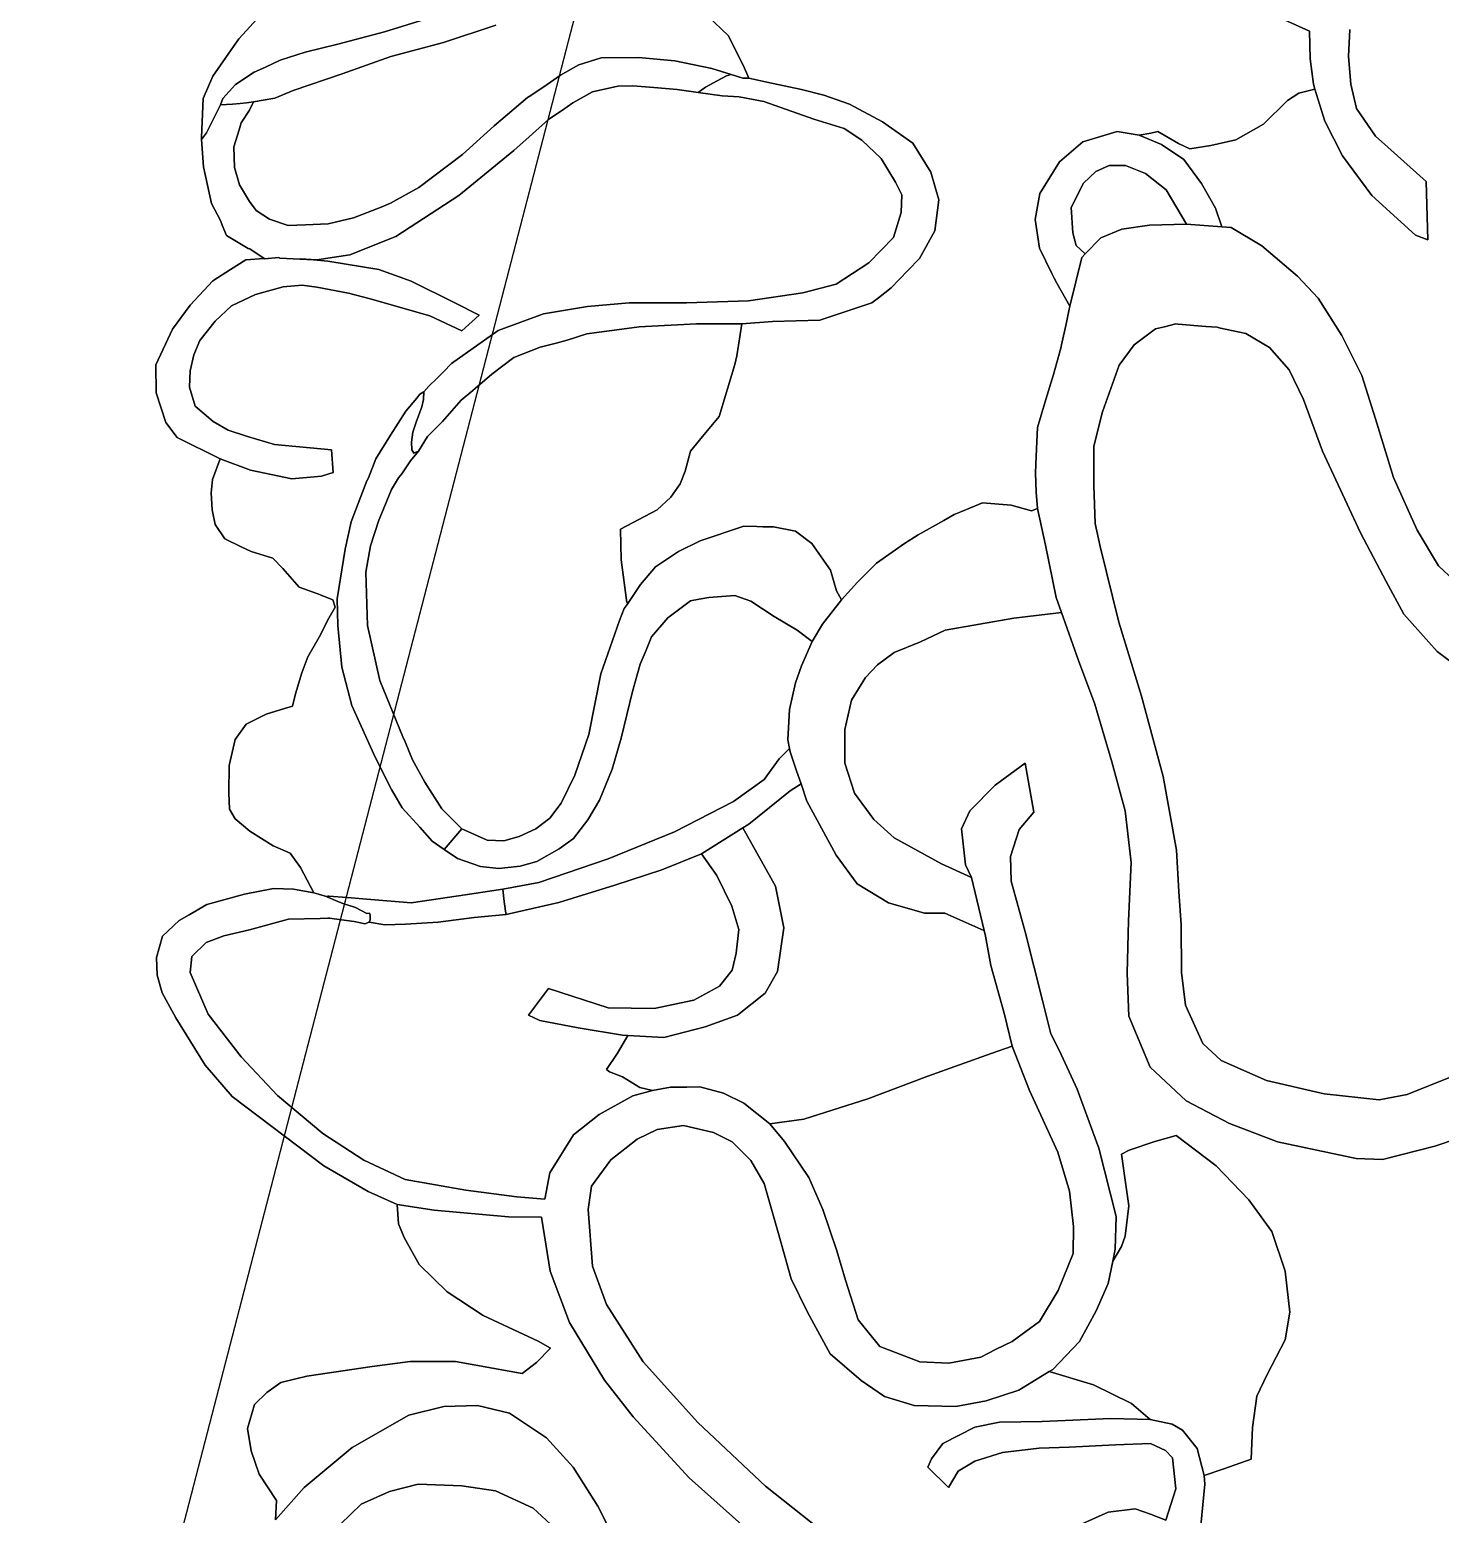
# Model space of a CAD drawing. Header units: inches. Extents: x 288635 to 1232953, y 676945 to 1655780.
# Drawn here: x 425495 to 446964, y 1004372 to 1026977 of the extents above; entities that cross this region are included whole.
import ezdxf

# ---------------------------------------------------------------- set-up
doc = ezdxf.new("R2010")
doc.units = ezdxf.units.IN
doc.header["$MEASUREMENT"] = 0
doc.layers.add('Images', color=7, linetype='Continuous')
picture_1 = doc.add_image_def('image11.jpg', size_in_pixel=(2580, 3737))

msp = doc.modelspace()

# ---------------------------------------------------------------- linework, layer by layer
at = {"color": 1}
for points in [[(435813.2452, 1027180.8626), (436125.4542, 1026889.8203), (436125.4542, 1026889.8203), (436358.288, 1026429.4444), (436439.1305, 1026237.4291), (436349.478, 1026237.4291), (436171.6776, 1026295.4103), (435876.3597, 1026388.2052), (435312.4786, 1026505.0454), (434758.7574, 1026555.8455), (434189.7963, 1026550.7655), (433854.5156, 1026444.0853), (433575.1151, 1026286.605), (433319.8916, 1026108.4868), (433096.3568, 1025960.141), (433072.9461, 1025944.6048), (432564.9451, 1025512.8039), (432082.3441, 1025074.653), (431415.5928, 1024573.002), (430983.7919, 1024338.0516), (430845.4443, 1024277.2625), (430421.6014, 1024110.9552), (430035.5206, 1024019.515), (429690.0799, 1024004.275), (429425.9194, 1023994.1149), (429146.5189, 1024090.6351), (428943.3185, 1024222.7154), (428841.7182, 1024359.8757), (428689.3179, 1024613.8762), (428613.1178, 1024878.0367), (428602.9578, 1025192.9973), (428684.8288, 1025454.542), (428715.3089, 1025561.2222), (428842.3092, 1025754.2626), (428902.5071, 1025880.3204), (429045.5096, 1025906.6629), (429223.3099, 1025937.143), (429503.7734, 1026050.8937), (430249.9372, 1026307.6014), (430991.6186, 1026566.6819), (431794.2602, 1026780.0423), (432586.7418, 1027044.2029)], [(444600.423, 1027124.4101), (444973.7973, 1026955.2747), (444980.7442, 1026535.1389), (445031.5443, 1026149.0581), (445054.8311, 1026073.0337), (444809.7315, 1026010.1319), (444637.0112, 1025898.3717), (444271.2504, 1025537.6909), (443849.6096, 1025298.9305), (443473.6888, 1025212.5703), (443153.6482, 1025161.7702), (442980.9279, 1025243.0504), (442665.9672, 1025425.9307), (442559.287, 1025400.5307), (442383.0599, 1025371.499), (442047.7792, 1025427.3791), (441524.5382, 1025269.8988), (441168.9375, 1024965.0982), (440869.2169, 1024482.4972), (440798.0967, 1024086.2565), (440864.1368, 1023649.3756), (441051.4961, 1023266.1407), (441087.6573, 1023192.1747), (441128.6963, 1023119.7407), (441327.3652, 1022769.0898), (441309.5799, 1022694.8556), (441272.0561, 1022519.7443), (441199.1083, 1022179.3213), (441187.6597, 1022125.8945), (441126.4185, 1021908.7666), (441075.8995, 1021729.6537), (441035.9163, 1021597.2093), (440944.2054, 1021293.417), (440832.059, 1020921.932), (440812.0593, 1020484.7952), (440800.3506, 1020228.8776), (440813.345, 1019933.8315), (440833.099, 1019686.5749), (440741.4859, 1019649.0257), (440434.2804, 1019739.6874), (439995.0712, 1019771.4374), (439811.3656, 1019696.5944), (439668.5087, 1019638.3935), (439566.4453, 1019596.8121), (439405.8705, 1019505.8671), (439018.0921, 1019286.2403), (438810.4838, 1019152.8101), (438810.4812, 1019152.8083), (438381.4778, 1018855.8284), (438094.4839, 1018564.1059), (437849.4595, 1018295.8217), (437775.6293, 1018433.4178), (437683.2884, 1018746.1073), (437398.8078, 1019152.5082), (437149.8873, 1019340.4685), (436814.6067, 1019406.5087), (436654.3263, 1019410.1105), (436561.419, 1019412.1983), (436362.4858, 1019416.6687), (435697.0044, 1019193.1482), (435366.8038, 1019030.5879), (435021.3631, 1018796.9074), (434792.7626, 1018527.6669), (434607.8404, 1018255.9445), (434584.3447, 1018255.9445), (434495.6176, 1018904.6793), (434485.0342, 1019370.3469), (435045.952, 1019666.6809), (435252.3274, 1019857.1812), (435395.2027, 1020063.5567), (435469.2862, 1020254.057), (435553.953, 1020560.9743), (435733.87, 1020783.2248), (435987.8705, 1021090.142), (436228.2592, 1021880.1257), (436257.7461, 1022010.8939), (436332.4503, 1022498.5416), (436799.8112, 1022534.1017), (437521.1727, 1022554.4217), (438313.6542, 1022818.5823), (438410.8931, 1022894.0262), (438608.2948, 1023047.1827), (438861.3618, 1023312.3005), (439035.0157, 1023494.2236), (439268.6962, 1023915.8644), (439329.6563, 1024388.3054), (439207.736, 1024809.9462), (438933.4155, 1025251.9071), (438472.3798, 1025575.832), (437974.1969, 1025842.8581), (437582.7601, 1025978.2117), (437240.5342, 1026069.1786), (436713.7399, 1026179.7763), (436439.1305, 1026237.4291), (436358.288, 1026429.4444), (436125.4542, 1026889.8203), (435813.2452, 1027180.8626)], [(428950.4663, 1027136.4526), (428736.015, 1026905.505), (428675.299, 1026840.1186), (428283.7149, 1026268.6175), (428135.548, 1025929.9502), (428109.0896, 1025337.2823), (428111.4347, 1025304.0605), (428140.8396, 1024887.4897), (428262.5482, 1024331.8636), (428396.9833, 1024072.1594), (428425.6145, 1024001.3349), (428489.2952, 1023843.8089), (428819.4959, 1023646.9585), (428844.4515, 1023639.4062), (429065.0466, 1023495.279), (428783.2738, 1023473.6042), (428549.5934, 1023326.2839), (428280.3528, 1023153.5635), (427934.9122, 1022782.7228), (427665.6716, 1022416.9621), (427416.7511, 1021873.401), (427421.8311, 1021446.6801), (427564.0714, 1020994.5592), (427736.7918, 1020765.9588), (428392.1131, 1020440.8381), (428278.4233, 1020130.2719), (428257.2565, 1019923.8965), (428273.1316, 1019664.6043), (428315.465, 1019442.3538), (428463.632, 1019225.3951), (428711.542, 1019103.1517), (428863.9423, 1019032.0316), (429194.1429, 1018930.4313), (429346.5432, 1018772.951), (429595.4637, 1018488.4705), (429864.7043, 1018391.9503), (430108.5448, 1018295.4301), (430144.1048, 1018183.6699), (430047.5846, 1018016.0295), (429900.2643, 1017726.4689), (429727.544, 1017426.7483), (429636.1038, 1017182.9079), (429539.5836, 1016862.8672), (429493.8635, 1016674.9068), (429371.9433, 1016639.3468), (429092.5427, 1016552.9866), (428787.7421, 1016400.5863), (428620.1018, 1016171.9858), (428528.6616, 1015775.745), (428523.5816, 1015359.1842), (428533.7416, 1015110.2637), (428620.1018, 1014962.9434), (428842.5036, 1014772.0207), (429199.7368, 1014550.1962), (429459.029, 1014439.0709), (429617.7793, 1014222.1122), (429818.8631, 1013835.8197), (429510.9639, 1013889.3565), (429206.1633, 1013899.5165), (428764.2025, 1013813.1563), (428190.1613, 1013655.676), (427921.4544, 1013500.2792), (427768.5205, 1013411.8355), (427514.52, 1013173.075), (427423.0798, 1012847.9544), (427433.2398, 1012583.7939), (427509.4399, 1012314.5533), (427717.7204, 1011933.5526), (428164.7613, 1011212.1911), (428576.2421, 1010734.6702), (429973.2449, 1009678.0281), (430643.8062, 1009286.8673), (431085.7671, 1009088.7469), (431106.0871, 1008794.1063), (431192.4473, 1008585.8259), (431421.0478, 1008174.345), (431847.7686, 1007757.7842), (432396.4097, 1007397.1035), (433234.6114, 1007005.9427), (433422.5718, 1006904.3425), (433209.2113, 1006685.9021), (432990.7709, 1006518.2617), (432792.6505, 1006553.8218), (431974.7689, 1006701.1421), (431283.8875, 1006701.1421), (430704.7663, 1006624.9419), (429714.1644, 1006477.6217), (429317.9236, 1006381.1015), (429104.5631, 1006228.7012), (428916.6028, 1006045.8208), (428809.9225, 1005680.0601), (428865.8027, 1005339.6994), (428987.7229, 1004984.0987), (429251.8834, 1004582.7779), (429236.6434, 1004288.1373)], [(431585.9798, 1027155.9631), (430895.0984, 1026942.6027), (430183.897, 1026754.6423), (429686.056, 1026632.722), (429305.0553, 1026510.8018), (429083.0792, 1026407.3608), (428913.4293, 1026328.3038), (428628.9487, 1026140.3434), (428435.9083, 1025932.063), (428400.3483, 1025835.5428), (428184.4946, 1025405.912), (428111.4347, 1025304.0605), (428109.0896, 1025337.2823), (428135.548, 1025929.9502), (428283.7149, 1026268.6175), (428675.299, 1026840.1186), (428736.015, 1026905.505), (428950.4663, 1027136.4526)], [(432586.7418, 1027044.2029), (431794.2602, 1026780.0423), (430991.6186, 1026566.6819), (430249.9372, 1026307.6014), (429503.7734, 1026050.8937), (429223.3099, 1025937.143), (429045.5096, 1025906.6629), (428902.5071, 1025880.3204), (428795.3287, 1025864.892), (428698.2983, 1025854.3452), (428582.2193, 1025844.0019), (428400.3483, 1025835.5428), (428435.9083, 1025932.063), (428628.9487, 1026140.3434), (428913.4293, 1026328.3038), (429083.0792, 1026407.3608), (429305.0553, 1026510.8018), (429686.056, 1026632.722), (430183.897, 1026754.6423), (430895.0984, 1026942.6027), (431585.9798, 1027155.9631)], [(447797.6009, 1018004.4753), (446933.9992, 1018812.197), (446613.9585, 1019355.758), (446253.2778, 1020158.3996), (445978.9572, 1021052.4814), (445770.3862, 1021710.208), (445465.0282, 1022318.9348), (445104.3475, 1022887.896), (444789.3869, 1023223.1766), (444245.8258, 1023685.4576), (443778.4649, 1023964.8581), (443637.1566, 1023976.7327), (443541.3022, 1024258.9768), (443327.9418, 1024634.8976), (443058.7012, 1025000.6583), (442718.3406, 1025229.2587), (442383.0599, 1025371.499), (442559.287, 1025400.5307), (442665.9672, 1025425.9307), (442980.9279, 1025243.0504), (443153.6482, 1025161.7702), (443473.6888, 1025212.5703), (443849.6096, 1025298.9305), (444271.2504, 1025537.6909), (444637.0112, 1025898.3717), (444809.7315, 1026010.1319), (445054.8311, 1026073.0337), (445204.2647, 1025585.177), (445473.5052, 1025056.8559), (445920.5461, 1024452.3347), (446586.0275, 1023847.8135), (446773.9878, 1023776.6933), (446748.5878, 1024665.6951), (446167.0356, 1025186.2202), (445976.6862, 1025356.5947), (445686.8657, 1025778.2173), (445600.5055, 1026149.0581), (445564.9454, 1026570.6989), (445585.2655, 1026982.1797)], [(445585.2655, 1026982.1797), (445564.9454, 1026570.6989), (445600.5055, 1026149.0581), (445686.8657, 1025778.2173), (445976.6862, 1025356.5947), (446167.0356, 1025186.2202), (446748.5878, 1024665.6951), (446773.9878, 1023776.6933), (446586.0275, 1023847.8135), (445920.5461, 1024452.3347), (445473.5052, 1025056.8559), (445204.2647, 1025585.177), (445054.8311, 1026073.0337), (445031.5443, 1026149.0581), (444980.7442, 1026535.1389), (444973.7973, 1026955.2747), (444600.423, 1027124.4101)], [(447975.5071, 1010349.6409), (446878.2249, 1009978.8001), (446085.7433, 1009775.5997), (445684.4225, 1009790.8397), (444485.5401, 1010044.8403), (443754.0186, 1010324.2408), (443093.6173, 1010669.6815), (442550.0562, 1011182.7625), (442224.9356, 1011954.9241), (442199.5355, 1012610.2454), (442219.8556, 1013407.807), (442260.4956, 1014296.8088), (442169.0555, 1015084.2103), (441965.8551, 1015830.9718), (441706.7745, 1016709.8136), (441457.854, 1017370.2149), (441198.6593, 1018101.3762), (441117.4934, 1018330.3368), (440954.933, 1019127.8984), (440833.099, 1019686.5749), (440813.345, 1019933.8315), (440800.3506, 1020228.8776), (440812.0593, 1020484.7952), (440832.059, 1020921.932), (440944.2054, 1021293.417), (441035.9163, 1021597.2093), (441075.8995, 1021729.6537), (441126.4185, 1021908.7666), (441187.6597, 1022125.8945), (441199.1083, 1022179.3213), (441272.0561, 1022519.7443), (441309.5799, 1022694.8556), (441327.3652, 1022769.0898), (441507.7003, 1023507.6572), (441560.8309, 1023562.652), (441797.2609, 1023807.3778), (442117.3015, 1023939.4581), (442538.9424, 1024000.4182), (443099.4936, 1024013.8714), (443637.1566, 1023976.7327), (443778.4649, 1023964.8581), (444245.8258, 1023685.4576), (444789.3869, 1023223.1766), (445104.3475, 1022887.896), (445104.3475, 1022887.896), (445465.0282, 1022318.9348), (445770.3862, 1021710.208), (445978.9572, 1021052.4814), (446253.2778, 1020158.3996), (446613.9585, 1019355.758), (446933.9992, 1018812.197), (447797.6009, 1018004.4753)], [(447457.2402, 1017105.3135), (446913.6791, 1017511.7144), (446410.7581, 1018075.5955), (446141.5176, 1018573.4365), (445750.3568, 1019315.118), (445171.2356, 1020559.7204), (444883.4641, 1021346.6875), (444662.3866, 1021800.7738), (444362.666, 1022136.0545), (444001.9853, 1022349.4149), (443619.1737, 1022434.9846), (443570.1845, 1022445.9351), (443395.1208, 1022458.2926), (442973.0996, 1022493.3674), (442940.2632, 1022496.7352), (442768.6241, 1022454.5288), (442630.3826, 1022420.535), (442305.2619, 1022176.6946), (442076.6615, 1021866.8139), (441822.661, 1021160.6925), (441690.5807, 1020637.4515), (441690.2898, 1020416.7266), (441689.7902, 1020037.7047), (441711.8545, 1019458.0991), (441788.0547, 1019107.5784), (442072.5353, 1017954.4161), (442417.976, 1016831.7338), (442748.1766, 1015607.4514), (442946.297, 1014484.7691), (442981.8571, 1013854.8479), (443017.4172, 1013346.8469), (443022.4972, 1012620.4054), (443083.4573, 1012122.5644), (443347.6178, 1011538.3632), (443627.0184, 1011284.3627), (444317.8998, 1010979.5621), (445196.7415, 1010776.3617), (446034.9432, 1010684.9215), (446461.664, 1010766.2017), (447101.7453, 1011025.2822)], [(447101.7453, 1011025.2822), (446461.664, 1010766.2017), (446034.9432, 1010684.9215), (445196.7415, 1010776.3617), (444317.8998, 1010979.5621), (443627.0184, 1011284.3627), (443347.6178, 1011538.3632), (443083.4573, 1012122.5644), (443022.4972, 1012620.4054), (443017.4172, 1013346.8469), (442981.8571, 1013854.8479), (442946.297, 1014484.7691), (442748.1766, 1015607.4514), (442417.976, 1016831.7338), (442072.5353, 1017954.4161), (441788.0547, 1019107.5784), (441711.8545, 1019458.0991), (441689.7902, 1020037.7047), (441690.2898, 1020416.7266), (441690.5807, 1020637.4515), (441822.661, 1021160.6925), (442076.6615, 1021866.8139), (442305.2619, 1022176.6946), (442630.3826, 1022420.535), (442768.6241, 1022454.5288), (442940.2632, 1022496.7352), (442973.0996, 1022493.3674), (443395.1208, 1022458.2926), (443570.1845, 1022445.9351), (443619.1737, 1022434.9846), (444001.9853, 1022349.4149), (444362.666, 1022136.0545), (444662.3866, 1021800.7738), (444883.4641, 1021346.6875), (445171.2356, 1020559.7204), (445750.3568, 1019315.118), (446141.5176, 1018573.4365), (446410.7581, 1018075.5955), (446913.6791, 1017511.7144), (447457.2402, 1017105.3135)], [(443321.4134, 1004199.6719), (443382.3735, 1004829.5931), (443370.7996, 1004964.327), (443670.5202, 1005065.9272), (444087.081, 1005213.2475), (444107.401, 1005695.8485), (444173.4412, 1006173.3694), (444330.9215, 1006498.4901), (444600.162, 1007026.8111), (444671.2822, 1007448.452), (444600.162, 1008073.2932), (444402.0416, 1008677.8144), (444051.5209, 1009160.4154), (443553.6799, 1009678.5764), (442944.0787, 1010140.8573), (442618.9581, 1010049.4172), (442226.4167, 1009916.0293), (442110.9571, 1009856.3768), (442176.9972, 1009389.0158), (442222.7173, 1009068.9752), (442166.8372, 1008606.6943), (442110.9571, 1008449.214), (441977.7164, 1008224.993), (442014.9348, 1008407.5404), (442030.1748, 1008905.3814), (441766.0143, 1009946.7835), (441435.8136, 1010845.9453), (441161.4931, 1011440.3065), (441034.4928, 1011689.227), (440907.4926, 1012197.228), (440643.3321, 1013238.6301), (440429.9716, 1014010.7916), (440419.8116, 1014386.7124), (440551.8919, 1014798.1932), (440775.4123, 1015062.3537), (440643.3321, 1015809.1152), (440191.2112, 1015473.8346), (439805.1304, 1015082.6738), (439678.1301, 1014808.3532), (439739.0903, 1014259.7121), (439826.8359, 1014067.5952), (439369.635, 1014277.1456), (438652.0835, 1014670.8464), (438340.9329, 1014950.247), (438048.8323, 1015350.2978), (437902.782, 1015807.4987), (437902.782, 1016321.8497), (438004.3822, 1016766.3506), (438213.9326, 1017115.6013), (438398.083, 1017306.1017), (438652.0835, 1017496.6021), (439052.1343, 1017655.3524), (439426.7851, 1017833.1527), (440474.5372, 1018017.3031), (441198.6593, 1018101.3762), (441457.854, 1017370.2149), (441706.7745, 1016709.8136), (441965.8551, 1015830.9718), (441965.8551, 1015830.9718), (442169.0555, 1015084.2103), (442260.4956, 1014296.8088), (442219.8556, 1013407.807), (442199.5355, 1012610.2454), (442224.9356, 1011954.9241), (442550.0562, 1011182.7625), (443093.6173, 1010669.6815), (443754.0186, 1010324.2408), (444485.5401, 1010044.8403), (445684.4225, 1009790.8397), (446085.7433, 1009775.5997), (446878.2249, 1009978.8001), (447975.5071, 1010349.6409)], [(436381.2035, 1004170.812), (435532.8418, 1004927.7335), (434679.8647, 1005855.9998), (434242.5193, 1006416.1765), (433709.1182, 1007295.0182), (433414.4776, 1008072.2598), (433282.3973, 1008895.2214), (432782.3271, 1008900.9268), (431652.0249, 1009002.527), (431085.7671, 1009088.7469), (430643.8062, 1009286.8673), (429973.2449, 1009678.0281), (428576.2421, 1010734.6702), (428164.7613, 1011212.1911), (427717.7204, 1011933.5526), (427509.4399, 1012314.5533), (427433.2398, 1012583.7939), (427423.0798, 1012847.9544), (427514.52, 1013173.075), (427768.5205, 1013411.8355), (427921.4544, 1013500.2792), (428190.1613, 1013655.676), (428764.2025, 1013813.1563), (429206.1633, 1013899.5165), (429510.9639, 1013889.3565), (429818.8631, 1013835.8197), (429889.0718, 1013814.8084), (430013.5729, 1013777.549), (430024.3893, 1013772.9134), (430029.3325, 1013770.7949), (430066.7455, 1013754.7607), (430158.506, 1013715.4348), (430274.9453, 1013665.5323), (430424.2268, 1013622.4065), (430454.9216, 1013613.5391), (430623.4751, 1013519.5913), (430668.3693, 1013524.3851), (430675.2972, 1013492.4577), (430676.9906, 1013458.5909), (430676.9906, 1013424.7242), (430661.7505, 1013387.4708), (430595.7104, 1013363.7641), (430529.6703, 1013379.0041), (430433.1642, 1013396.566), (430315.0429, 1013412.6213), (430094.1566, 1013442.6447), (430058.1717, 1013447.5359), (430031.8931, 1013446.9996), (429917.4116, 1013444.6632), (429435.8704, 1013434.8358), (428838.9692, 1013269.7355), (428451.6185, 1013180.8353), (428178.5679, 1013079.2351), (427962.6675, 1012863.3347), (427937.2674, 1012622.0342), (428210.318, 1011987.0329), (428711.969, 1011339.3316), (429264.4201, 1010748.7805), (429956.5715, 1010170.9293), (430578.8727, 1009764.5285), (431207.524, 1009472.4279), (432134.6258, 1009307.3276), (432909.3274, 1009205.7274), (433334.075, 1009170.1467), (433409.3976, 1009570.8628), (433770.0783, 1010149.9839), (434161.2391, 1010459.8645), (434674.3201, 1010744.3451), (434972.237, 1010823.2467), (435247.4043, 1010874.0468), (435497.1714, 1010874.0468), (435696.1385, 1010882.5135), (436051.7392, 1010785.1466), (436365.0065, 1010632.7463), (436758.7073, 1010319.479), (436980.6447, 1010048.3837), (437351.4855, 1009499.7426), (437564.8459, 1009012.0616), (437778.2063, 1008382.1404), (437910.2866, 1007935.0995), (438103.327, 1007335.6583), (438433.5276, 1006929.2575), (439043.1289, 1006695.577), (439485.0897, 1006675.257), (439972.7707, 1006766.6972), (440206.3071, 1006884.7209), (440445.2117, 1007005.4576), (440861.7725, 1007310.2582), (441146.2531, 1007777.6192), (441374.8535, 1008341.5003), (441379.9335, 1008752.9811), (441318.9734, 1009291.4622), (441141.1731, 1009885.8234), (440709.3722, 1010825.6253), (440445.948, 1011500.5814), (440324.6904, 1012000.5959), (440124.214, 1012728.2505), (440040.1101, 1013174.0818), (440023.6863, 1013261.1436), (439826.8359, 1014067.5952), (439739.0903, 1014259.7121), (439678.1301, 1014808.3532), (439805.1304, 1015082.6738), (440191.2112, 1015473.8346), (440643.3321, 1015809.1152), (440775.4123, 1015062.3537), (440551.8919, 1014798.1932), (440419.8116, 1014386.7124), (440429.9716, 1014010.7916), (440643.3321, 1013238.6301), (440907.4926, 1012197.228), (441034.4928, 1011689.227), (441161.4931, 1011440.3065), (441435.8136, 1010845.9453), (441766.0143, 1009946.7835), (442030.1748, 1008905.3814), (442014.9348, 1008407.5404), (441977.7164, 1008224.993), (441908.2546, 1007884.2994), (441725.3742, 1007472.8186), (441471.3737, 1007005.4576), (441471.3737, 1007005.4576), (441064.9729, 1006578.7368), (441012.6991, 1006546.9625), (440546.8119, 1006263.7762), (440054.0509, 1006101.2158), (439591.77, 1006014.8557), (438956.7687, 1006030.0957), (438504.6478, 1006167.256), (438149.0471, 1006411.0964), (437676.6061, 1006817.4973), (437331.1654, 1007452.4985), (437086.1514, 1007957.2749), (436884.1293, 1008662.9768), (436670.7641, 1009408.3024), (436472.6437, 1009758.8231), (436188.1631, 1010043.3037), (435903.6826, 1010185.544), (435446.4817, 1010292.2242), (435045.1609, 1010231.2641), (434739.7253, 1010082.0388), (434341.7911, 1009768.7715), (434045.4572, 1009370.8374), (433994.6571, 1009015.2367), (434062.3906, 1008151.6349), (434274.0577, 1007567.4338), (434832.8588, 1006695.3653), (435662.5938, 1005772.4968), (436695.5292, 1004798.8282), (437796.198, 1003926.7598)], [(437796.198, 1003926.7598), (436695.5292, 1004798.8282), (435662.5938, 1005772.4968), (434832.8588, 1006695.3653), (434274.0577, 1007567.4338), (434062.3906, 1008151.6349), (433994.6571, 1009015.2367), (434045.4572, 1009370.8374), (434341.7911, 1009768.7715), (434739.7253, 1010082.0388), (435045.1609, 1010231.2641), (435446.4817, 1010292.2242), (435903.6826, 1010185.544), (436188.1631, 1010043.3037), (436472.6437, 1009758.8231), (436670.7641, 1009408.3024), (436884.1293, 1008662.9768), (437086.1514, 1007957.2749), (437331.1654, 1007452.4985), (437676.6061, 1006817.4973), (438149.0471, 1006411.0964), (438504.6478, 1006167.256), (438956.7687, 1006030.0957), (439591.77, 1006014.8557), (440054.0509, 1006101.2158), (440546.8119, 1006263.7762), (441012.6991, 1006546.9625), (441684.2362, 1006346.0898), (442263.3574, 1006061.6092), (442547.8379, 1005817.7687), (441949.8107, 1005830.3551), (440903.3286, 1005784.635), (440253.0873, 1005774.475), (439877.1665, 1005698.2749), (439394.5656, 1005449.3544), (439221.8452, 1005215.6739), (439165.9651, 1005088.6736), (439480.9257, 1004778.793), (439628.246, 1005027.7135), (439877.1665, 1005180.1138), (440298.8074, 1005312.1941), (440857.6085, 1005378.2342), (441314.8094, 1005393.4743), (442020.9308, 1005429.0343), (442554.3319, 1005449.3544), (442782.9323, 1005342.6742), (442889.6125, 1005230.9139), (442940.4126, 1004758.473), (442788.0123, 1004280.952), (442554.3319, 1004372.3922), (442320.6514, 1004453.6724), (441909.1706, 1004402.8723), (441182.7291, 1004077.7516)], [(434441.7748, 1003908.4254), (434142.0542, 1004497.7066), (433766.1334, 1005092.0678), (433359.7326, 1005539.1087), (432795.8515, 1005909.9494), (432308.1705, 1006026.7897), (431800.1695, 1006011.5496), (431266.7684, 1005879.4694), (430403.1667, 1005391.7884), (429671.6453, 1004782.1872), (429236.6434, 1004288.1373), (429251.8834, 1004582.7779), (428987.7229, 1004984.0987), (428865.8027, 1005339.6994), (428809.9225, 1005680.0601), (428916.6028, 1006045.8208), (429104.5631, 1006228.7012), (429317.9236, 1006381.1015), (429714.1644, 1006477.6217), (430704.7663, 1006624.9419), (431283.8875, 1006701.1421), (431974.7689, 1006701.1421), (432792.6505, 1006553.8218), (432990.7709, 1006518.2617), (433209.2113, 1006685.9021), (433422.5718, 1006904.3425), (433234.6114, 1007005.9427), (432396.4097, 1007397.1035), (431847.7686, 1007757.7842), (431421.0478, 1008174.345), (431192.4473, 1008585.8259), (431106.0871, 1008794.1063), (431085.7671, 1009088.7469), (431652.0249, 1009002.527), (432782.3271, 1008900.9268), (433282.3973, 1008895.2214), (433414.4776, 1008072.2598), (433709.1182, 1007295.0182), (434242.5193, 1006416.1765), (434679.8647, 1005855.9998), (435532.8418, 1004927.7335), (436381.2035, 1004170.812)], [(429236.6434, 1004288.1373), (429671.6453, 1004782.1872), (430403.1667, 1005391.7884), (431266.7684, 1005879.4694), (431800.1695, 1006011.5496), (432308.1705, 1006026.7897), (432795.8515, 1005909.9494), (433359.7326, 1005539.1087), (433766.1334, 1005092.0678), (433766.1334, 1005092.0678), (434142.0542, 1004497.7066), (434441.7748, 1003908.4254)], [(441182.7291, 1004077.7516), (441909.1706, 1004402.8723), (442320.6514, 1004453.6724), (442554.3319, 1004372.3922), (442788.0123, 1004280.952), (442940.4126, 1004758.473), (442889.6125, 1005230.9139), (442782.9323, 1005342.6742), (442554.3319, 1005449.3544), (442020.9308, 1005429.0343), (441314.8094, 1005393.4743), (440857.6085, 1005378.2342), (440298.8074, 1005312.1941), (439877.1665, 1005180.1138), (439628.246, 1005027.7135), (439480.9257, 1004778.793), (439165.9651, 1005088.6736), (439221.8452, 1005215.6739), (439394.5656, 1005449.3544), (439877.1665, 1005698.2749), (440253.0873, 1005774.475), (440903.3286, 1005784.635), (441949.8107, 1005830.3551), (442547.8379, 1005817.7687), (442883.1186, 1005746.6486), (443040.5989, 1005655.2084), (443040.5989, 1005655.2084), (443264.4916, 1005373.4645), (443370.7996, 1004964.327), (443382.3735, 1004829.5931), (443321.4134, 1004199.6719)], [(433420.6928, 1004223.3861), (433156.5322, 1004467.2266), (432582.4911, 1004731.3871), (432069.4101, 1004807.5872), (431409.0087, 1004832.9873), (430972.1279, 1004721.2271), (430540.327, 1004528.1867), (430225.3664, 1004223.3861)], [(430225.3664, 1004223.3861), (430540.327, 1004528.1867), (430972.1279, 1004721.2271), (431409.0087, 1004832.9873), (432069.4101, 1004807.5872), (432582.4911, 1004731.3871), (433156.5322, 1004467.2266), (433420.6928, 1004223.3861)]]:
    msp.add_lwpolyline(points, dxfattribs=at)
for points in [[(435958.3172, 1026198.8902), (435780.5168, 1026102.37), (435668.7566, 1026021.0898), (435348.0386, 1026068.1646), (434992.4379, 1026098.6446), (434672.3973, 1026124.0447), (434443.7968, 1026118.9647), (434062.7961, 1026032.6045), (433763.0755, 1025864.9642), (433586.795, 1025742.4464), (433396.7968, 1025614.4041), (433096.3568, 1025346.1541), (432863.3957, 1025138.1532), (432025.194, 1024452.3518), (431066.3421, 1023830.0505), (430367.8407, 1023550.65), (429866.1897, 1023474.4498), (429610.7542, 1023488.9632), (429812.7256, 1023471.8952), (429605.4625, 1023483.6715), (429302.0969, 1023500.9082), (429281.7551, 1023507.0643), (429071.7353, 1023490.9089), (429065.0466, 1023495.279), (428844.4515, 1023639.4062), (428819.4959, 1023646.9585), (428489.2952, 1023843.8089), (428425.6145, 1024001.3349), (428396.9833, 1024072.1594), (428262.5482, 1024331.8636), (428140.8396, 1024887.4897), (428111.4347, 1025304.0605), (428184.4946, 1025405.912), (428400.3483, 1025835.5428), (428582.2193, 1025844.0019), (428698.2983, 1025854.3452), (428795.3287, 1025864.892), (428902.5071, 1025880.3204), (428842.3092, 1025754.2626), (428715.3089, 1025561.2222), (428684.8288, 1025454.542), (428602.9578, 1025192.9973), (428613.1178, 1024878.0367), (428689.3179, 1024613.8762), (428841.7182, 1024359.8757), (428943.3185, 1024222.7154), (429146.5189, 1024090.6351), (429425.9194, 1023994.1149), (429690.0799, 1024004.275), (430035.5206, 1024019.515), (430421.6014, 1024110.9552), (430845.4443, 1024277.2625), (430983.7919, 1024338.0516), (431415.5928, 1024573.002), (432082.3441, 1025074.653), (432564.9451, 1025512.8039), (433072.9461, 1025944.6048), (433096.3568, 1025960.141), (433319.8916, 1026108.4868), (433575.1151, 1026286.605), (433854.5156, 1026444.0853), (434189.7963, 1026550.7655), (434758.7574, 1026555.8455), (435312.4786, 1026505.0454), (435876.3597, 1026388.2052), (436171.6776, 1026295.4103), (436100.5575, 1026275.0903), (435958.3172, 1026198.8902)], [(436171.6776, 1026295.4103), (436349.478, 1026237.4291), (436439.1305, 1026237.4291), (436713.7399, 1026179.7763), (437240.5342, 1026069.1786), (437582.7601, 1025978.2117), (437974.1969, 1025842.8581), (438472.3798, 1025575.832), (438933.4155, 1025251.9071), (439207.736, 1024809.9462), (439329.6563, 1024388.3054), (439268.6962, 1023915.8644), (439035.0157, 1023494.2236), (438861.3618, 1023312.3005), (438608.2948, 1023047.1827), (438410.8931, 1022894.0262), (438313.6542, 1022818.5823), (437521.1727, 1022554.4217), (436799.8112, 1022534.1017), (436332.4503, 1022498.5416), (435641.5689, 1022498.5416), (434772.8872, 1022452.8215), (433975.3256, 1022346.1413), (433675.605, 1022249.6211), (433507.6512, 1022206.0775), (433264.1241, 1022142.9409), (432862.8033, 1021985.4606), (432527.5227, 1021731.4601), (432236.5596, 1021484.774), (432060.1617, 1021335.2193), (431776.6266, 1021012.0502), (431549.6472, 1020783.3904), (431412.0636, 1020561.1399), (431340.626, 1020529.3899), (431308.8759, 1020582.3066), (431306.2301, 1020698.7235), (431327.3968, 1020846.8905), (431377.6677, 1021002.995), (431464.9804, 1021235.8288), (431488.793, 1021344.3082), (431494.0846, 1021463.3709), (431568.1681, 1021550.6836), (431698.7118, 1021671.3256), (431793.2278, 1021769.6222), (431912.8414, 1021894.0204), (432624.0429, 1022396.9414), (433314.9242, 1022650.9419), (433985.4856, 1022762.7021), (434620.4869, 1022818.5823), (435489.1686, 1022818.5823), (436434.0505, 1022849.0623), (437262.851, 1022972.5347), (437770.0932, 1023103.0628), (438267.9342, 1023428.1835), (438643.8549, 1023814.2642), (438760.6951, 1024195.265), (438770.8552, 1024464.5055), (438674.335, 1024657.5459), (438455.8945, 1025018.2267), (438161.2539, 1025297.6272), (437892.0134, 1025470.3476), (437429.7325, 1025612.5878), (436667.731, 1025881.8284), (436292.7534, 1025957.4052), (436034.5173, 1025970.2897), (435668.7566, 1026021.0898), (435780.5168, 1026102.37), (435958.3172, 1026198.8902), (436100.5575, 1026275.0903), (436171.6776, 1026295.4103)], [(438643.8549, 1023814.2642), (438267.9342, 1023428.1835), (437770.0932, 1023103.0628), (437262.851, 1022972.5347), (436434.0505, 1022849.0623), (435489.1686, 1022818.5823), (434620.4869, 1022818.5823), (433985.4856, 1022762.7021), (433314.9242, 1022650.9419), (432624.0429, 1022396.9414), (431912.8414, 1021894.0204), (431793.2278, 1021769.6222), (431698.7118, 1021671.3256), (431568.1681, 1021550.6836), (431494.0846, 1021463.3709), (431433.2303, 1021426.3292), (431385.6052, 1021368.1207), (431218.9174, 1021169.6828), (430986.0836, 1020804.5571), (430763.8332, 1020444.723), (430649.9247, 1020151.3772), (430626.3656, 1020108.5727), (430532.7319, 1019867.0964), (430385.0651, 1019486.2714), (430296.1649, 1019067.1706), (430175.5147, 1018311.5191), (430181.8647, 1017905.1183), (430245.3648, 1017270.117), (430397.7651, 1016685.9158), (430754.6572, 1015901.8347), (431000.4417, 1015408.1046), (431163.002, 1015128.7041), (431432.2426, 1014834.0635), (431620.2029, 1014620.703), (431803.0833, 1014493.7028), (432006.2837, 1014356.5425), (432356.8044, 1014234.6223), (432636.205, 1014204.1422), (432961.3256, 1014239.7023), (433215.3261, 1014310.8224), (433550.6068, 1014503.8628), (433769.0472, 1014661.3431), (433987.4877, 1014945.8237), (434165.288, 1015245.5443), (434358.3284, 1015717.9852), (434495.4887, 1016190.4262), (434668.209, 1016901.6276), (434785.0493, 1017318.1884), (434876.4895, 1017531.5489), (434960.403, 1017735.1853), (435209.3235, 1018019.6659), (435549.6841, 1018278.7464), (435684.2504, 1018304.4723), (435828.6025, 1018332.069), (436225.3255, 1018360.0266), (436469.166, 1018273.6664), (436824.4654, 1018043.5667), (437173.8182, 1017833.5408), (437402.4187, 1017660.8204), (437241.9574, 1017291.285), (437148.8238, 1017033.0511), (437057.807, 1016626.6503), (437034.5236, 1016163.0994), (437057.4561, 1016031.62), (436899.48, 1015874.1738), (436671.9379, 1015561.9649), (436206.2703, 1015223.2975), (435306.6852, 1014762.9216), (434301.2665, 1014350.1708), (433242.931, 1013990.3367), (432693.5584, 1013890.4508), (432693.2418, 1013893.0744), (432019.7746, 1013791.5931), (431302.589, 1013683.524), (430686.6378, 1013734.3241), (430324.1495, 1013761.6817), (430045.0138, 1013782.7486), (430034.0518, 1013786.2516), (430026.4318, 1013784.6641), (430024.8443, 1013781.1716), (430024.3893, 1013772.9134), (430013.5729, 1013777.549), (429889.0718, 1013814.8084), (429818.8631, 1013835.8197), (429617.7793, 1014222.1122), (429459.029, 1014439.0709), (429199.7368, 1014550.1962), (428842.5036, 1014772.0207), (428620.1018, 1014962.9434), (428533.7416, 1015110.2637), (428523.5816, 1015359.1842), (428528.6616, 1015775.745), (428620.1018, 1016171.9858), (428787.7421, 1016400.5863), (429092.5427, 1016552.9866), (429371.9433, 1016639.3468), (429493.8635, 1016674.9068), (429539.5836, 1016862.8672), (429636.1038, 1017182.9079), (429727.544, 1017426.7483), (429900.2643, 1017726.4689), (430047.5846, 1018016.0295), (430144.1048, 1018183.6699), (430108.5448, 1018295.4301), (429864.7043, 1018391.9503), (429595.4637, 1018488.4705), (429346.5432, 1018772.951), (429194.1429, 1018930.4313), (428863.9423, 1019032.0316), (428711.542, 1019103.1517), (428463.632, 1019225.3951), (428315.465, 1019442.3538), (428273.1316, 1019664.6043), (428257.2565, 1019923.8965), (428278.4233, 1020130.2719), (428392.1131, 1020440.8381), (428854.394, 1020268.1178), (429484.3152, 1020141.1175), (429936.4362, 1020176.6776), (430114.2365, 1020232.5577), (430088.8365, 1020577.9984), (429220.1547, 1020659.2786), (428811.436, 1020785.7167), (428514.0333, 1020877.719), (428285.4329, 1021009.7993), (428011.1123, 1021243.4797), (427924.7521, 1021533.0403), (427934.9122, 1021781.9608), (427990.7923, 1022025.8013), (428082.2324, 1022244.2417), (428315.9129, 1022538.8823), (428564.8334, 1022772.5628), (428930.5941, 1022945.2831), (429352.235, 1023062.1234), (429641.7956, 1023087.5234), (429865.316, 1023057.0433), (430347.917, 1022965.6032), (430678.1176, 1022879.243), (431582.3594, 1022620.1625), (432072.3315, 1022390.9667), (432334.2009, 1022630.3225), (431963.3602, 1022818.2829), (431302.9589, 1023148.4835), (430810.1979, 1023326.2839), (430032.9563, 1023453.2841), (429812.7256, 1023471.8952), (429610.7542, 1023488.9632), (429866.1897, 1023474.4498), (430367.8407, 1023550.65), (431066.3421, 1023830.0505), (432025.194, 1024452.3518), (432863.3957, 1025138.1532), (433096.3568, 1025346.1541), (433396.7968, 1025614.4041), (433586.795, 1025742.4464), (433763.0755, 1025864.9642), (434062.7961, 1026032.6045), (434443.7968, 1026118.9647), (434672.3973, 1026124.0447), (434992.4379, 1026098.6446), (435348.0386, 1026068.1646), (435668.7566, 1026021.0898), (436034.5173, 1025970.2897), (436292.7534, 1025957.4052), (436667.731, 1025881.8284), (437429.7325, 1025612.5878), (437892.0134, 1025470.3476), (438161.2539, 1025297.6272), (438455.8945, 1025018.2267), (438674.335, 1024657.5459), (438770.8552, 1024464.5055), (438760.6951, 1024195.265), (438643.8549, 1023814.2642)], [(443058.7012, 1025000.6583), (443327.9418, 1024634.8976), (443541.3022, 1024258.9768), (443637.1566, 1023976.7327), (443099.4936, 1024013.8714), (442789.4607, 1024538.3774), (442474.5001, 1024787.2979), (442174.7795, 1024909.2181), (441925.859, 1024909.2181), (441722.6586, 1024817.7779), (441534.6982, 1024639.9776), (441346.7378, 1024269.1368), (441372.1379, 1023883.056), (441422.938, 1023690.0157), (441560.8309, 1023562.652), (441507.7003, 1023507.6572), (441327.3652, 1022769.0898), (441128.6963, 1023119.7407), (441087.6573, 1023192.1747), (441051.4961, 1023266.1407), (440864.1368, 1023649.3756), (440798.0967, 1024086.2565), (440869.2169, 1024482.4972), (441168.9375, 1024965.0982), (441524.5382, 1025269.8988), (442047.7792, 1025427.3791), (442383.0599, 1025371.499), (442718.3406, 1025229.2587), (443058.7012, 1025000.6583)], [(441797.2609, 1023807.3778), (441560.8309, 1023562.652), (441422.938, 1023690.0157), (441372.1379, 1023883.056), (441346.7378, 1024269.1368), (441534.6982, 1024639.9776), (441722.6586, 1024817.7779), (441925.859, 1024909.2181), (442174.7795, 1024909.2181), (442474.5001, 1024787.2979), (442789.4607, 1024538.3774), (443099.4936, 1024013.8714), (442538.9424, 1024000.4182), (442117.3015, 1023939.4581), (441797.2609, 1023807.3778)], [(429302.0969, 1023500.9082), (429605.4625, 1023483.6715), (429812.7256, 1023471.8952), (430032.9563, 1023453.2841), (430810.1979, 1023326.2839), (431302.9589, 1023148.4835), (431963.3602, 1022818.2829), (432334.2009, 1022630.3225), (432072.3315, 1022390.9667), (431582.3594, 1022620.1625), (430678.1176, 1022879.243), (430347.917, 1022965.6032), (429865.316, 1023057.0433), (429641.7956, 1023087.5234), (429352.235, 1023062.1234), (428930.5941, 1022945.2831), (428564.8334, 1022772.5628), (428315.9129, 1022538.8823), (428082.2324, 1022244.2417), (427990.7923, 1022025.8013), (427934.9122, 1021781.9608), (427924.7521, 1021533.0403), (428011.1123, 1021243.4797), (428285.4329, 1021009.7993), (428514.0333, 1020877.719), (428811.436, 1020785.7167), (429220.1547, 1020659.2786), (430088.8365, 1020577.9984), (430114.2365, 1020232.5577), (429936.4362, 1020176.6776), (429484.3152, 1020141.1175), (428854.394, 1020268.1178), (428392.1131, 1020440.8381), (427736.7918, 1020765.9588), (427564.0714, 1020994.5592), (427421.8311, 1021446.6801), (427416.7511, 1021873.401), (427665.6716, 1022416.9621), (427934.9122, 1022782.7228), (428280.3528, 1023153.5635), (428549.5934, 1023326.2839), (428783.2738, 1023473.6042), (429065.0466, 1023495.279), (429071.7353, 1023490.9089), (429281.7551, 1023507.0643), (429302.0969, 1023500.9082)], [(434495.6176, 1018904.6793), (434584.3447, 1018255.9445), (434607.8404, 1018255.9445), (434588.2764, 1018227.1974), (434543.8421, 1018161.9062), (434469.8291, 1017982.8979), (434185.6081, 1017170.8681), (434002.7277, 1016246.3063), (433789.3673, 1015626.5451), (433581.0869, 1015199.8242), (433413.4465, 1014971.2237), (433200.0861, 1014808.6634), (432946.0856, 1014691.8232), (432712.4051, 1014625.7831), (432458.4046, 1014635.9431), (432072.3238, 1014808.6634), (431767.5232, 1015113.464), (431508.4427, 1015519.8648), (431320.4823, 1015860.2255), (431207.9872, 1016135.4486), (431171.4083, 1016208.6065), (430822.1576, 1017065.8583), (430638.0073, 1017904.0599), (430612.6072, 1018716.8616), (430682.4574, 1019116.9124), (430809.4576, 1019510.6132), (430847.9466, 1019604.2697), (430999.958, 1019974.1641), (431108.6119, 1020151.5582), (431160.709, 1020217.1809), (431290.3551, 1020410.3271), (431412.0636, 1020561.1399), (431549.6472, 1020783.3904), (431776.6266, 1021012.0502), (432060.1617, 1021335.2193), (432236.5596, 1021484.774), (432527.5227, 1021731.4601), (432862.8033, 1021985.4606), (433264.1241, 1022142.9409), (433507.6512, 1022206.0775), (433675.605, 1022249.6211), (433975.3256, 1022346.1413), (434772.8872, 1022452.8215), (435641.5689, 1022498.5416), (436332.4503, 1022498.5416), (436257.7461, 1022010.8939), (436228.2592, 1021880.1257), (435987.8705, 1021090.142), (435733.87, 1020783.2248), (435553.953, 1020560.9743), (435469.2862, 1020254.057), (435395.2027, 1020063.5567), (435252.3274, 1019857.1812), (435045.952, 1019666.6809), (434485.0342, 1019370.3469), (434495.6176, 1018904.6793)], [(431308.8759, 1020582.3066), (431340.626, 1020529.3899), (431412.0636, 1020561.1399), (431290.3551, 1020410.3271), (431160.709, 1020217.1809), (431108.6119, 1020151.5582), (430999.958, 1019974.1641), (430847.9466, 1019604.2697), (430809.4576, 1019510.6132), (430682.4574, 1019116.9124), (430612.6072, 1018716.8616), (430638.0073, 1017904.0599), (430822.1576, 1017065.8583), (431171.4083, 1016208.6065), (431207.9872, 1016135.4486), (431320.4823, 1015860.2255), (431508.4427, 1015519.8648), (431767.5232, 1015113.464), (432072.3238, 1014808.6634), (431803.0833, 1014493.7028), (431620.2029, 1014620.703), (431432.2426, 1014834.0635), (431163.002, 1015128.7041), (431000.4417, 1015408.1046), (430754.6572, 1015901.8347), (430397.7651, 1016685.9158), (430245.3648, 1017270.117), (430181.8647, 1017905.1183), (430175.5147, 1018311.5191), (430296.1649, 1019067.1706), (430385.0651, 1019486.2714), (430532.7319, 1019867.0964), (430626.3656, 1020108.5727), (430649.9247, 1020151.3772), (430763.8332, 1020444.723), (430986.0836, 1020804.5571), (431218.9174, 1021169.6828), (431385.6052, 1021368.1207), (431433.2303, 1021426.3292), (431494.0846, 1021463.3709), (431488.793, 1021344.3082), (431464.9804, 1021235.8288), (431377.6677, 1021002.995), (431327.3968, 1020846.8905), (431306.2301, 1020698.7235), (431308.8759, 1020582.3066)], [(440434.2804, 1019739.6874), (440741.4859, 1019649.0257), (440833.099, 1019686.5749), (440954.933, 1019127.8984), (441117.4934, 1018330.3368), (441198.6593, 1018101.3762), (440474.5372, 1018017.3031), (439426.7851, 1017833.1527), (439052.1343, 1017655.3524), (438652.0835, 1017496.6021), (438398.083, 1017306.1017), (438213.9326, 1017115.6013), (438004.3822, 1016766.3506), (437902.782, 1016321.8497), (437902.782, 1015807.4987), (438048.8323, 1015350.2978), (438340.9329, 1014950.247), (438652.0835, 1014670.8464), (439369.635, 1014277.1456), (439826.8359, 1014067.5952), (440023.6863, 1013261.1436), (440018.8151, 1013263.2972), (439420.4351, 1013527.8441), (439115.6344, 1013527.8441), (438563.1833, 1013680.2444), (438086.9324, 1013972.345), (437769.4318, 1014410.4959), (437324.5075, 1015229.6475), (437234.0673, 1015493.733), (437165.7572, 1015693.1985), (437066.2737, 1015981.0657), (437057.4561, 1016031.62), (437034.5236, 1016163.0994), (437057.807, 1016626.6503), (437148.8238, 1017033.0511), (437241.9574, 1017291.285), (437402.4187, 1017660.8204), (437559.899, 1017924.981), (437849.4595, 1018295.8217), (438094.4839, 1018564.1059), (438381.4778, 1018855.8284), (438810.4812, 1019152.8083), (438810.4838, 1019152.8101), (439018.0921, 1019286.2403), (439405.8705, 1019505.8671), (439566.4453, 1019596.8121), (439668.5087, 1019638.3935), (439811.3656, 1019696.5944), (439995.0712, 1019771.4374), (440434.2804, 1019739.6874)], [(437775.6293, 1018433.4178), (437849.4595, 1018295.8217), (437559.899, 1017924.981), (437402.4187, 1017660.8204), (437173.8182, 1017833.5408), (436824.4654, 1018043.5667), (436469.166, 1018273.6664), (436225.3255, 1018360.0266), (435828.6025, 1018332.069), (435684.2504, 1018304.4723), (435549.6841, 1018278.7464), (435209.3235, 1018019.6659), (434960.403, 1017735.1853), (434876.4895, 1017531.5489), (434785.0493, 1017318.1884), (434668.209, 1016901.6276), (434495.4887, 1016190.4262), (434358.3284, 1015717.9852), (434165.288, 1015245.5443), (433987.4877, 1014945.8237), (433769.0472, 1014661.3431), (433550.6068, 1014503.8628), (433215.3261, 1014310.8224), (432961.3256, 1014239.7023), (432636.205, 1014204.1422), (432356.8044, 1014234.6223), (432006.2837, 1014356.5425), (431803.0833, 1014493.7028), (432072.3238, 1014808.6634), (432458.4046, 1014635.9431), (432712.4051, 1014625.7831), (432946.0856, 1014691.8232), (433200.0861, 1014808.6634), (433413.4465, 1014971.2237), (433581.0869, 1015199.8242), (433789.3673, 1015626.5451), (434002.7277, 1016246.3063), (434185.6081, 1017170.8681), (434469.8291, 1017982.8979), (434543.8421, 1018161.9062), (434588.2764, 1018227.1974), (434607.8404, 1018255.9445), (434792.7626, 1018527.6669), (435021.3631, 1018796.9074), (435366.8038, 1019030.5879), (435697.0044, 1019193.1482), (436362.4858, 1019416.6687), (436561.419, 1019412.1983), (436654.3263, 1019410.1105), (436814.6067, 1019406.5087), (437149.8873, 1019340.4685), (437398.8078, 1019152.5082), (437683.2884, 1018746.1073), (437775.6293, 1018433.4178)], [(433035.1023, 1013570.1841), (432745.5134, 1013503.5024), (432734.0135, 1013555.252), (432711.4095, 1013742.5418), (432693.5584, 1013890.4508), (433242.931, 1013990.3367), (434301.2665, 1014350.1708), (435306.6852, 1014762.9216), (436206.2703, 1015223.2975), (436671.9379, 1015561.9649), (436899.48, 1015874.1738), (437057.4561, 1016031.62), (437066.2737, 1015981.0657), (437165.7572, 1015693.1985), (437234.0673, 1015493.733), (437068.8137, 1015387.3395), (436439.1041, 1014879.3385), (436349.2405, 1014823.1738), (435719.436, 1014429.5459), (435116.1848, 1014186.1288), (434401.8083, 1013953.295), (433549.8483, 1013688.7111), (433035.1023, 1013570.1841)], [(438563.1833, 1013680.2444), (439115.6344, 1013527.8441), (439420.4351, 1013527.8441), (440018.8151, 1013263.2972), (440023.6863, 1013261.1436), (440040.1101, 1013174.0818), (440124.214, 1012728.2505), (440324.6904, 1012000.5959), (440445.948, 1011500.5814), (440125.4882, 1011386.1576), (439166.2088, 1011045.9205), (438248.8436, 1010700.4798), (437275.175, 1010387.2125), (436758.7073, 1010319.479), (436365.0065, 1010632.7463), (436051.7392, 1010785.1466), (435696.1385, 1010882.5135), (435497.1714, 1010874.0468), (435247.4043, 1010874.0468), (434972.237, 1010823.2467), (434781.7367, 1010869.8135), (434515.0361, 1011034.9138), (434320.3024, 1011106.8806), (434273.7356, 1011144.9807), (434438.836, 1011394.7479), (434597.5571, 1011664.2599), (435143.8567, 1011633.1697), (435773.778, 1011795.73), (436266.539, 1011973.5303), (436688.1798, 1012308.811), (436876.1402, 1012639.0117), (436972.6604, 1013304.493), (436845.6601, 1013934.4143), (436349.2405, 1014823.1738), (436439.1041, 1014879.3385), (437068.8137, 1015387.3395), (437234.0673, 1015493.733), (437324.5075, 1015229.6475), (437769.4318, 1014410.4959), (438086.9324, 1013972.345), (438563.1833, 1013680.2444)], [(436688.1798, 1012308.811), (436266.539, 1011973.5303), (435773.778, 1011795.73), (435143.8567, 1011633.1697), (434597.5571, 1011664.2599), (434519.0155, 1011668.7297), (433843.3741, 1011780.49), (433259.173, 1011892.2502), (433086.4526, 1011973.5303), (433391.2532, 1012379.9312), (434300.575, 1012085.2906), (434996.5364, 1012075.1305), (435601.0576, 1012202.1308), (435992.2184, 1012415.4912), (436185.2588, 1012659.3317), (436246.2189, 1012918.4122), (436286.859, 1013279.093), (436180.1788, 1013629.6137), (435951.5783, 1014096.9746), (435719.436, 1014429.5459), (436349.2405, 1014823.1738), (436845.6601, 1013934.4143), (436972.6604, 1013304.493), (436876.1402, 1012639.0117), (436688.1798, 1012308.811)], [(436180.1788, 1013629.6137), (436286.859, 1013279.093), (436246.2189, 1012918.4122), (436185.2588, 1012659.3317), (435992.2184, 1012415.4912), (435601.0576, 1012202.1308), (434996.5364, 1012075.1305), (434300.575, 1012085.2906), (433391.2532, 1012379.9312), (433086.4526, 1011973.5303), (433259.173, 1011892.2502), (433843.3741, 1011780.49), (434519.0155, 1011668.7297), (434597.5571, 1011664.2599), (434438.836, 1011394.7479), (434273.7356, 1011144.9807), (434320.3024, 1011106.8806), (434515.0361, 1011034.9138), (434781.7367, 1010869.8135), (434972.237, 1010823.2467), (434674.3201, 1010744.3451), (434161.2391, 1010459.8645), (433770.0783, 1010149.9839), (433409.3976, 1009570.8628), (433334.075, 1009170.1467), (432909.3274, 1009205.7274), (432134.6258, 1009307.3276), (431207.524, 1009472.4279), (430578.8727, 1009764.5285), (429956.5715, 1010170.9293), (429264.4201, 1010748.7805), (428711.969, 1011339.3316), (428210.318, 1011987.0329), (427937.2674, 1012622.0342), (427962.6675, 1012863.3347), (428178.5679, 1013079.2351), (428451.6185, 1013180.8353), (428838.9692, 1013269.7355), (429435.8704, 1013434.8358), (429917.4116, 1013444.6632), (430031.8931, 1013446.9996), (430058.1717, 1013447.5359), (430094.1566, 1013442.6447), (430315.0429, 1013412.6213), (430433.1642, 1013396.566), (430529.6703, 1013379.0041), (430595.7104, 1013363.7641), (430661.7505, 1013387.4708), (430901.3577, 1013349.5824), (431212.5083, 1013359.1074), (431710.9843, 1013387.6824), (432257.0854, 1013457.5326), (432745.5134, 1013503.5024), (433035.1023, 1013570.1841), (433549.8483, 1013688.7111), (434401.8083, 1013953.295), (435116.1848, 1014186.1288), (435719.436, 1014429.5459), (435951.5783, 1014096.9746), (436180.1788, 1013629.6137)], [(432711.4095, 1013742.5418), (432734.0135, 1013555.252), (432745.5134, 1013503.5024), (432257.0854, 1013457.5326), (431710.9843, 1013387.6824), (431212.5083, 1013359.1074), (430901.3577, 1013349.5824), (430661.7505, 1013387.4708), (430676.9906, 1013424.7242), (430676.9906, 1013458.5909), (430675.2972, 1013492.4577), (430668.3693, 1013524.3851), (430623.4751, 1013519.5913), (430454.9216, 1013613.5391), (430424.2268, 1013622.4065), (430274.9453, 1013665.5323), (430158.506, 1013715.4348), (430066.7455, 1013754.7607), (430029.3325, 1013770.7949), (430024.3893, 1013772.9134), (430024.8443, 1013781.1716), (430026.4318, 1013784.6641), (430034.0518, 1013786.2516), (430045.0138, 1013782.7486), (430324.1495, 1013761.6817), (430686.6378, 1013734.3241), (431302.589, 1013683.524), (432019.7746, 1013791.5931), (432693.2418, 1013893.0744), (432693.5584, 1013890.4508), (432711.4095, 1013742.5418)], [(439972.7707, 1006766.6972), (439485.0897, 1006675.257), (439043.1289, 1006695.577), (438433.5276, 1006929.2575), (438103.327, 1007335.6583), (437910.2866, 1007935.0995), (437778.2063, 1008382.1404), (437564.8459, 1009012.0616), (437351.4855, 1009499.7426), (436980.6447, 1010048.3837), (436758.7073, 1010319.479), (437275.175, 1010387.2125), (438248.8436, 1010700.4798), (439166.2088, 1011045.9205), (440125.4882, 1011386.1576), (440445.948, 1011500.5814), (440709.3722, 1010825.6253), (441141.1731, 1009885.8234), (441318.9734, 1009291.4622), (441379.9335, 1008752.9811), (441374.8535, 1008341.5003), (441146.2531, 1007777.6192), (440861.7725, 1007310.2582), (440445.2117, 1007005.4576), (440206.3071, 1006884.7209), (439972.7707, 1006766.6972)], [(443670.5202, 1005065.9272), (443370.7996, 1004964.327), (443264.4916, 1005373.4645), (443040.5989, 1005655.2084), (442883.1186, 1005746.6486), (442547.8379, 1005817.7687), (442263.3574, 1006061.6092), (441684.2362, 1006346.0898), (441012.6991, 1006546.9625), (441064.9729, 1006578.7368), (441471.3737, 1007005.4576), (441725.3742, 1007472.8186), (441908.2546, 1007884.2994), (441977.7164, 1008224.993), (442110.9571, 1008449.214), (442166.8372, 1008606.6943), (442222.7173, 1009068.9752), (442176.9972, 1009389.0158), (442110.9571, 1009856.3768), (442226.4167, 1009916.0293), (442618.9581, 1010049.4172), (442944.0787, 1010140.8573), (443553.6799, 1009678.5764), (444051.5209, 1009160.4154), (444402.0416, 1008677.8144), (444600.162, 1008073.2932), (444671.2822, 1007448.452), (444600.162, 1007026.8111), (444330.9215, 1006498.4901), (444173.4412, 1006173.3694), (444107.401, 1005695.8485), (444087.081, 1005213.2475), (443670.5202, 1005065.9272)]]:
    msp.add_lwpolyline(points, close=True, dxfattribs=at)

# ---------------------------------------------------------------- pictures from other files: only their frames are drawn
at = {"layer": 'Images'}
image = msp.add_image(picture_1, insert=(424328.3719, 990691.8328), size_in_units=(43379.0283, 62832.3367), rotation=-14.53947719, dxfattribs=at)
image.dxf.flags = 7

doc.saveas('drawing.dxf')
